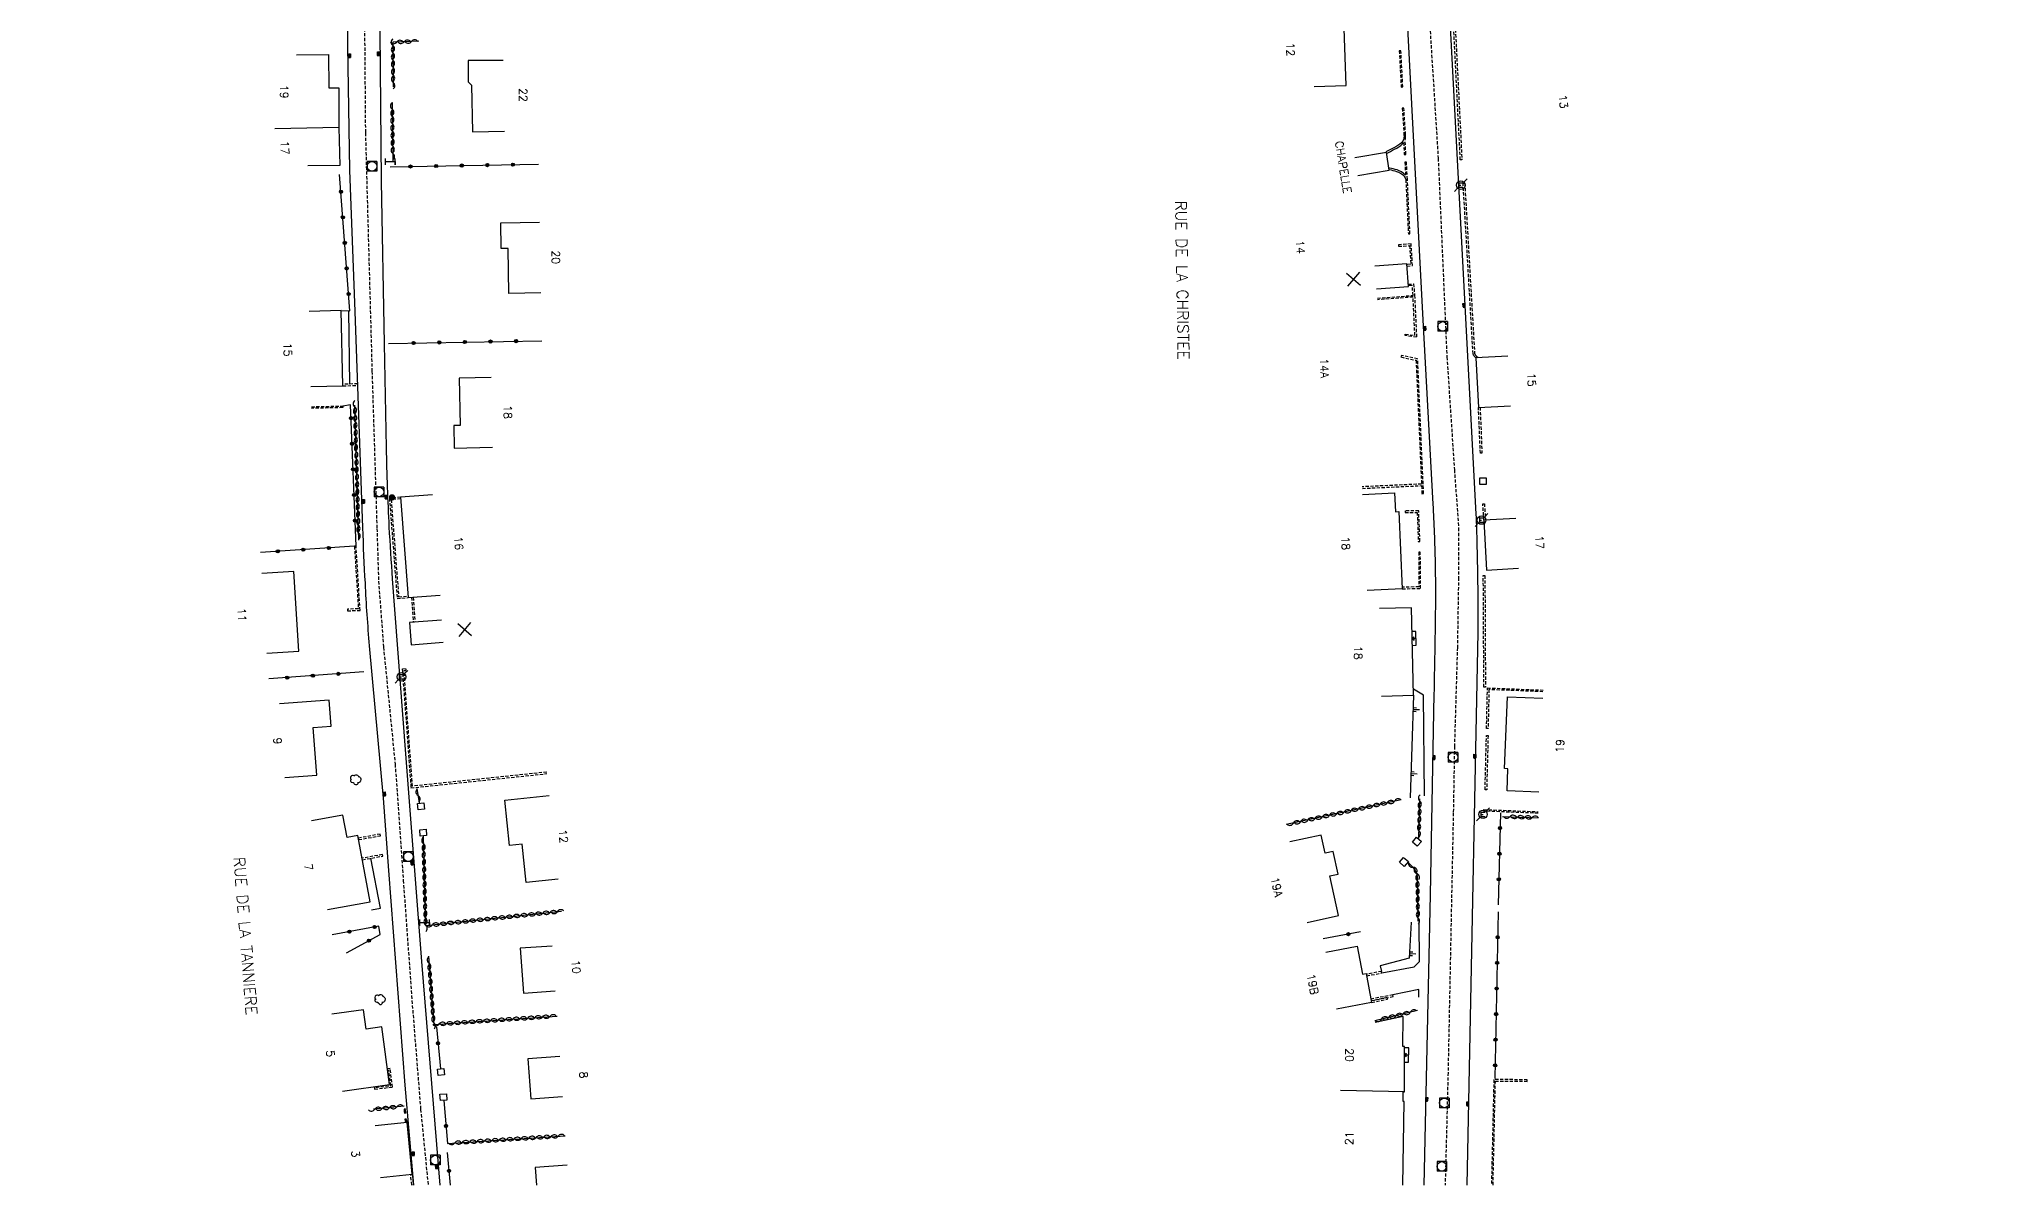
# Model space of a CAD drawing. Header units: millimetres. Extents: x 173000 to 174000, y 130000 to 131000.
# Drawn here: x 173422.3 to 173726.5, y 130000 to 130178.9 of the extents above; entities that cross this region are included whole.
import ezdxf
from ezdxf.enums import TextEntityAlignment as Align

# ---------------------------------------------------------------- set-up
doc = ezdxf.new("R2010")
doc.units = ezdxf.units.MM
doc.linetypes.add('DASHED', pattern=[0.75, 0.5, -0.25])
doc.layers.get('0').update_dxf_attribs({"linetype": 'CONTINUOUS'})
for name, color, linetype in [('W0001', 6, 'DASHED'), ('W0008', 7, 'CONTINUOUS'), ('W0100', 7, 'CONTINUOUS'), ('W0112', 1, 'DASHED'), ('W0211', 2, 'CONTINUOUS'), ('W0300', 7, 'CONTINUOUS'), ('W0310', 3, 'CONTINUOUS'), ('W0322', 7, 'CONTINUOUS'), ('W0334', 7, 'CONTINUOUS'), ('W0400', 7, 'CONTINUOUS'), ('W0420', 7, 'CONTINUOUS'), ('W0471', 7, 'CONTINUOUS'), ('W0984', 7, 'CONTINUOUS'), ('W0989', 7, 'CONTINUOUS'), ('W0991', 7, 'CONTINUOUS'), ('W1102', 7, 'CONTINUOUS'), ('W1473', 7, 'CONTINUOUS'), ('W1474', 7, 'CONTINUOUS')]:
    doc.layers.add(name, color=color, linetype=linetype)
doc.styles.get("Standard").update_dxf_attribs({"font": 'romans.shx', "width": 0.85})

# ---------------------------------------------------------------- blocks, each defined once
blk = doc.blocks.new('T400')
for p, q in [((-0.15, 0.3), (0.15, 0.3)), ((-0.15, -0.25), (-0.15, 0.3)), ((-0.15, 0.15), (0.15, 0.15)), ((-0.15, 0), (0.15, 0)), ((0.15, 0.3), (0.15, -0.25)), ((-0.15, -0.15), (0.15, -0.15)), ((-0.15, -0.25), (-0.15, -0.3)), ((-0.15, -0.3), (0.15, -0.3)), ((0.15, -0.3), (0.15, -0.25))]:
    blk.add_line(p, q)
blk = doc.blocks.new('T420')
for p, q in [((0.75, 0.75), (-0.75, 0.75)), ((-0.75, 0.75), (-0.75, -0.75)), ((0.75, 0.75), (0.75, -0.75)), ((0.75, -0.75), (-0.75, -0.75))]:
    blk.add_line(p, q)
blk.add_ellipse((0, 0), major_axis=(-0.53, 0.53), ratio=1, start_param=3.926991, end_param=10.210176)
blk = doc.blocks.new('T471')
for p, q in [((-0.333334, 0.333334), (-0.333334, -0.333334)), ((-0.333334, 0.333334), (0.333334, 0.333334)), ((-0.333334, 0), (0, 0)), ((0.500001, 0.500001), (1.000002, 1.000002)), ((-0.500001, -0.500001), (-1.000002, -1.000002)), ((-0.333334, -0.333334), (0.333334, -0.333334))]:
    blk.add_line(p, q)
blk.add_ellipse((0, 0), major_axis=(0.471405, 0.471405), ratio=1, start_param=5.4977871438, end_param=11.780972451)
blk = doc.blocks.new('T300')
for p, q in [((-0.8, 0.51), (-0.86, 0.34)), ((-0.86, 0.34), (-0.86, 0.17)), ((-0.86, 0.17), (-0.74, 0.06)), ((-0.69, 0.63), (-0.8, 0.51)), ((-0.8, -0.06), (-0.74, 0.06)), ((-0.74, 0.06), (-0.69, 0.11)), ((-0.57, 0.69), (-0.69, 0.63)), ((-0.46, 0.69), (-0.57, 0.69)), ((-0.29, 0.63), (-0.46, 0.69)), ((-0.29, 0.63), (-0.17, 0.74)), ((-0.23, 0.57), (-0.29, 0.63)), ((-0.17, 0.74), (-0.06, 0.8)), ((-0.06, 0.8), (0.06, 0.8)), ((0.06, 0.8), (0.23, 0.74)), ((0.23, 0.74), (0.34, 0.63)), ((0.34, 0.63), (0.4, 0.51)), ((0.46, 0.46), (0.34, 0.46)), ((0.4, 0.51), (0.4, 0.46)), ((0.57, 0.4), (0.46, 0.46)), ((0.57, 0.4), (0.69, 0.29)), ((0.69, 0.29), (0.74, 0.17)), ((0.74, 0.06), (0.69, -0.17)), ((0.74, 0.17), (0.74, 0.06)), ((-0.8, -0.17), (-0.8, -0.06)), ((-0.8, -0.23), (-0.8, -0.17)), ((-0.74, -0.34), (-0.8, -0.23)), ((-0.69, -0.4), (-0.74, -0.34)), ((-0.51, -0.46), (-0.69, -0.4)), ((-0.4, -0.46), (-0.51, -0.46)), ((-0.4, -0.46), (-0.34, -0.46)), ((-0.34, -0.46), (-0.34, -0.4)), ((-0.34, -0.51), (-0.34, -0.46)), ((-0.29, -0.63), (-0.34, -0.51)), ((-0.17, -0.74), (-0.29, -0.63)), ((-0.06, -0.8), (-0.17, -0.74)), ((0.06, -0.8), (-0.06, -0.8)), ((0.17, -0.74), (0.06, -0.8)), ((0.23, -0.69), (0.17, -0.74)), ((0.29, -0.46), (0.23, -0.46)), ((0.29, -0.63), (0.23, -0.69)), ((0.46, -0.4), (0.29, -0.46)), ((0.34, -0.51), (0.29, -0.63)), ((0.34, -0.51), (0.34, -0.46)), ((0.57, -0.34), (0.46, -0.4)), ((0.63, -0.29), (0.57, -0.34)), ((0.69, -0.17), (0.63, -0.29))]:
    blk.add_line(p, q)
blk = doc.blocks.new('t112o')
at = {"color": 0, "linetype": 'Continuous'}
for p, q in [((-0.5, 0.5), (0.5, 0.5)), ((-0.5, -0.5), (-0.5, 0.5)), ((0.5, 0.5), (0.5, -0.5)), ((0.5, -0.5), (-0.5, -0.5))]:
    blk.add_line(p, q, dxfattribs=at)
blk = doc.blocks.new('t310o')
at = {"color": 0, "linetype": 'Continuous'}
for centre, start, end in [((-0.5, 0.38), 216.8699, 323.1304), ((0.5, -0.37), 36.8699, 143.1303)]:
    blk.add_arc(centre, 0.625, start, end, dxfattribs=at)
blk = doc.blocks.new('t322o')
at = {"color": 0, "linetype": 'Continuous'}
for radius in [0.25, 0.15]:
    blk.add_circle((0, 0), radius, dxfattribs=at)
blk = doc.blocks.new('t991o')
at = {"color": 0, "linetype": 'Continuous'}
for p, q in [((-1, 1), (1, -1)), ((-1, -1), (1, 1))]:
    blk.add_line(p, q, dxfattribs=at)
blk = doc.blocks.new('T1474')
at = {"color": 0, "linetype": 'Continuous', "flags": 128}
for points in [[(-0.75, -0.5), (-0.75, 0.5)], [(-0.75, 0), (0.75, 0)], [(0.75, 0), (0.75, -0.5), (0.75, 0.5)]]:
    blk.add_lwpolyline(points, dxfattribs=at)
blk = doc.blocks.new('T1473')
at = {"color": 0, "linetype": 'Continuous', "const_width": 0.5, "flags": 128}
blk.add_lwpolyline([(-0.25, 0, 1), (0.25, 0, 1)], format="xyb", close=True, dxfattribs=at)
blk = doc.blocks.new('t211o')
at = {"color": 0, "linetype": 'Continuous'}
for p, q in [((-0.29, 0.5), (-0.29, 0)), ((0, 1), (0, 0)), ((0.29, 0.5), (0.29, 0))]:
    blk.add_line(p, q, dxfattribs=at)

msp = doc.modelspace()

# ---------------------------------------------------------------- linework, layer by layer
at = {"layer": 'W0001'}
for points in [[(173468.22, 130337.22), (173470.9, 130303.62), (173473.21, 130269), (173472.57, 130265.66), (173472.95, 130253.82), (173472.95, 130211.36), (173473.34, 130164.27), (173474.37, 130127.08), (173475.14, 130102.51), (173475.4, 130094.27), (173475.79, 130089), (173476.17, 130083.98), (173477.98, 130065.71), (173479.26, 130047.57), (173480.55, 130029.55), (173481.97, 130011.8), (173483.14, 130000)], [(173633.2, 130299.7), (173634.01, 130284.79), (173634.65, 130273.42), (173634.92, 130263.15), (173635.47, 130258.97), (173637.11, 130227.87), (173639.02, 130190.68), (173640.93, 130160.31), (173642.29, 130129.3), (173643.47, 130111.67), (173644.11, 130102.57), (173644.11, 130094.84), (173643.93, 130083.93), (173643.47, 130068.48), (173643.29, 130058.11), (173642.47, 130017.56), (173642.02, 130000)]]:
    msp.add_lwpolyline(points, dxfattribs=at)
at = {"layer": 'W0008', "flags": 128}
for points in [[(173733.14, 130265.76), (173694.71, 130271, 0.008), (173677.45, 130272.92, 0.0091), (173659.31, 130274.12, 0.0233), (173648.33, 130274.35, 0.0307), (173642.26, 130273.75, 0.0712), (173640.12, 130273.17, 0.1501), (173638.6, 130271.85, 0.1227), (173638.19, 130269.52), (173640.94, 130216.48), (173644.62, 130146.22), (173646.84, 130104.74, -0.0043), (173647.08, 130095.39, -0.0042), (173647.11, 130086.3), (173645.72, 130015.63), (173645.4, 130000)], [(173638.76, 130000), (173639.71, 130045.31), (173640.32, 130076.68, 0.0013), (173640.5, 130086.86, 0.0088), (173640.51, 130097.2, 0.0067), (173640.16, 130106.33), (173638.58, 130135.09), (173635.05, 130202.52), (173632.13, 130258.62, 0.0784), (173631.15, 130261.38, 0.1475), (173628.88, 130263.36, 0.0395), (173627.45, 130263.83), (173627.4, 130263.66, 0.0201), (173621.51, 130264.02, 0.0178), (173616.3, 130263.8, -0.0136), (173610.54, 130263.47, -0.0141), (173604.52, 130263.56)], [(173480.91, 130000), (173479.55, 130015.59), (173477, 130049.13), (173476.17, 130060.43), (173474, 130084.18, -0.0097), (173473.33, 130093.96, -0.0043), (173472.94, 130102.64), (173471.75, 130136.39), (173470.9, 130158.47), (173470.6, 130177.88), (173470.55, 130221.88), (173470.53, 130253.55, 0.1946), (173469.85, 130254.98, 0.1423), (173468.39, 130255.76, 0.1022), (173466.79, 130255.76), (173422.34, 130247.12)], [(173475.59, 130180.17), (173475.82, 130156.77), (173476.27, 130131.34), (173476.59, 130115.11, 0.0082), (173477.02, 130102.76, 0.0056), (173477.54, 130094.64), (173479.59, 130067.33), (173482.1, 130034.91), (173484.95, 130000)]]:
    msp.add_lwpolyline(points, format="xyb", dxfattribs=at)
at = {"layer": 'W0100', "flags": 128}
for points in [[(173621.57, 130171.52), (173626.56, 130171.7), (173626.14, 130183.52), (173621.14, 130183.35)], [(173494.84, 130175.61), (173489.37, 130175.6), (173489.37, 130172.27), (173489.92, 130171.72), (173490.08, 130164.45), (173495.07, 130164.55)], [(173628.37, 130157.62), (173633.3, 130158.45), (173632.84, 130161.24), (173627.91, 130160.41)], [(173631.32, 130139.94), (173636.31, 130140.32), (173636.04, 130143.86), (173631.05, 130143.47)], [(173464.84, 130124.67), (173469.84, 130124.79), (173469.55, 130136.53), (173464.55, 130136.41)], [(173651.82, 130129.43), (173646.83, 130129.17), (173647.23, 130121.43), (173652.23, 130121.69)], [(173483.83, 130107.77), (173478.84, 130107.39), (173480.04, 130091.72), (173485.02, 130092.1)], [(173653.07, 130104.06), (173648.08, 130103.79), (173648.5, 130096.03), (173653.49, 130096.3)], [(173457.96, 130083.04), (173462.95, 130083.37), (173462.14, 130095.78), (173457.15, 130095.46)], [(173632.09, 130076.35), (173637.09, 130076.48), (173636.75, 130090.14), (173631.75, 130090.01)], [(173485.22, 130088.19), (173480.23, 130087.81), (173480.5, 130084.37), (173485.48, 130084.75)], [(173460.75, 130063.61), (173465.74, 130063.98), (173465.19, 130071.45), (173467.98, 130071.66), (173467.68, 130075.72), (173459.9, 130075.16)], [(173467.44, 130043.03), (173474.07, 130044.23), (173472.18, 130054.57), (173470.48, 130054.26), (173469.84, 130057.75), (173464.92, 130056.85)], [(173620.49, 130041.01), (173625.37, 130042.07), (173624.02, 130048.26), (173625.3, 130048.54), (173624.52, 130052.1), (173623.27, 130051.82), (173622.65, 130054.62), (173617.77, 130053.57)], [(173502.52, 130037.32), (173497.54, 130036.97), (173498.02, 130029.96), (173503.01, 130030.31)], [(173635.64, 130013.05), (173635.44, 130013.05), (173635.48, 130014.56), (173635.68, 130014.56), (173635.67, 130021.64), (173635.42, 130021.64), (173635.47, 130026.33), (173631.11, 130025.38)], [(173635.67, 130019.16), (173636.32, 130019.16), (173636.33, 130021.44), (173635.67, 130021.44)], [(173635.42, 130000), (173635.64, 130013.05)], [(173475.69, 130001.18), (173480.67, 130001.69), (173479.84, 130009.75), (173474.87, 130009.24)], [(173504.85, 130003.08), (173499.86, 130002.72), (173500.06, 130000)]]:
    msp.add_lwpolyline(points, dxfattribs=at)
at = {"layer": 'W0100'}
for points in [[(173462.55, 130176.46), (173467.55, 130176.52), (173467.61, 130171.3), (173469.18, 130171.32), (173469.21, 130165.12), (173469.33, 130159.18), (173464.33, 130159.12)], [(173500.75, 130139.31), (173495.75, 130139.22), (173495.62, 130146.24), (173494.57, 130146.23), (173494.5, 130150.24), (173500.55, 130150.35)], [(173493.01, 130126.07), (173488.01, 130125.98), (173488.14, 130118.62), (173487.14, 130118.6), (173487.2, 130115.08), (173493.2, 130115.19)], [(173629.13, 130107.83), (173634.12, 130108.06), (173634.26, 130105.14), (173634.77, 130105.17), (173635.33, 130093.09), (173629.82, 130092.84)], [(173636.9, 130084.26), (173637.5, 130084.28), (173637.45, 130086.42), (173636.85, 130086.41)], [(173637.47, 130085.35), (173636.87, 130085.33), (173637.16, 130085.06), (173637.15, 130085.62), (173636.87, 130085.33)], [(173656.68, 130061.34), (173651.69, 130061.54), (173651.82, 130065.01), (173651.3, 130065.03), (173651.75, 130076.22), (173657.26, 130076)], [(173503.43, 130047.76), (173498.45, 130047.24), (173497.82, 130053.22), (173495.86, 130053.01), (173495.11, 130060.1), (173502.05, 130060.84)], [(173623.36, 130036.35), (173628.27, 130037.28), (173629.1, 130032.93), (173629.68, 130033.04), (173630.54, 130028.49), (173625.05, 130027.45)], [(173469.75, 130014.68), (173477.13, 130015.7), (173475.89, 130024.69), (173473.46, 130024.36), (173473.05, 130027.35), (173468.09, 130026.67)], [(173636.32, 130020.3), (173635.67, 130020.3), (173635.95, 130020.02), (173635.95, 130020.58), (173635.67, 130020.3)], [(173503.71, 130020.07), (173498.72, 130019.71), (173499.17, 130013.46), (173504.15, 130013.82)]]:
    msp.add_lwpolyline(points, dxfattribs=at)
at = {"layer": 'W0112'}
for p, q in [((173480.55, 130091.76), (173480.84, 130087.85)), ((173480.8, 130091.78), (173481.09, 130087.87))]:
    msp.add_line(p, q, dxfattribs=at)
for points in [[(173641.7, 130218.64), (173644.64, 130160.1), (173644.39, 130160.09), (173641.45, 130218.64)], [(173632.85, 130161.09), (173633.17, 130161.24), (173633.48, 130161.4), (173633.8, 130161.56), (173634.12, 130161.73), (173634.45, 130161.91), (173634.78, 130162.11), (173635.1, 130162.33), (173635.38, 130162.57), (173635.54, 130162.76), (173635.63, 130160.9), (173635.88, 130160.91), (173635.77, 130163.17), (173635.81, 130163.33), (173635.83, 130163.5), (173635.85, 130163.67), (173635.85, 130163.84), (173635.84, 130164.01), (173635.57, 130168.14), (173635.32, 130168.13), (173635.59, 130164), (173635.6, 130163.84), (173635.6, 130163.68), (173635.59, 130163.52), (173635.56, 130163.38), (173635.53, 130163.25), (173635.4, 130162.99), (173635.2, 130162.75), (173634.94, 130162.53), (173634.64, 130162.32), (173634.32, 130162.13), (173634, 130161.95), (173633.68, 130161.78), (173633.37, 130161.62), (173633.05, 130161.47), (173632.74, 130161.31)], [(173633.29, 130158.55), (173633.58, 130158.49), (173633.86, 130158.42), (173634.15, 130158.34), (173634.43, 130158.25), (173634.72, 130158.14), (173635.07, 130157.97), (173635.38, 130157.76), (173635.64, 130157.52), (173635.8, 130157.27), (173635.87, 130156.98), (173636.27, 130148.52), (173636.52, 130148.53), (173636.12, 130157.02), (173635.98, 130159.72), (173635.73, 130159.71), (173635.84, 130157.67), (173635.83, 130157.68), (173635.54, 130157.95), (173635.19, 130158.18), (173634.82, 130158.37), (173634.52, 130158.49), (173634.22, 130158.58), (173633.92, 130158.66), (173633.63, 130158.73), (173633.34, 130158.79)], [(173646.83, 130129.17), (173646.77, 130129.22), (173646.71, 130129.27), (173646.65, 130129.32), (173646.6, 130129.37), (173646.55, 130129.43), (173646.51, 130129.5), (173646.47, 130129.57), (173646.44, 130129.64), (173646.41, 130129.72), (173646.38, 130129.8), (173644.83, 130156.4), (173645.08, 130156.41), (173646.62, 130129.85), (173646.64, 130129.81), (173646.67, 130129.74), (173646.69, 130129.68), (173646.72, 130129.63), (173646.75, 130129.58), (173646.79, 130129.54), (173646.83, 130129.5), (173646.87, 130129.45), (173646.93, 130129.41), (173647.2, 130129.19)], [(173636.06, 130143.49), (173636.92, 130143.56), (173636.71, 130146.94), (173634.71, 130146.82), (173634.73, 130146.57), (173636.47, 130146.68), (173636.65, 130143.79), (173636.04, 130143.74)], [(173631.43, 130138.48), (173637, 130138.9), (173637, 130138.9), (173636.87, 130140.44), (173636.3, 130140.4)], [(173636.28, 130140.65), (173637.1, 130140.71), (173637.25, 130138.92), (173637.55, 130132.38), (173635.76, 130132.63), (173635.79, 130132.88), (173637.29, 130132.67), (173637.01, 130138.65), (173631.45, 130138.23)], [(173629.09, 130108.77), (173638.34, 130109.2), (173638.4, 130107.95), (173638.65, 130107.96), (173637.72, 130128.98), (173635.18, 130129.54), (173635.12, 130129.29), (173637.48, 130128.78), (173638.33, 130109.45), (173629.07, 130109.02)], [(173469.84, 130124.79), (173472.14, 130124.86), (173472.13, 130125.11), (173469.83, 130125.04)], [(173464.92, 130121.52), (173469.79, 130121.63), (173469.8, 130121.39), (173464.92, 130121.27)], [(173647.48, 130121.44), (173647.77, 130114.28), (173647.52, 130114.27), (173647.23, 130121.43)], [(173478.84, 130107.39), (173477.09, 130107.22), (173478.3, 130091.59), (173480.04, 130091.72)], [(173478.86, 130107.14), (173477.36, 130107), (173478.53, 130091.86), (173480.02, 130091.97)], [(173648.08, 130103.79), (173647.91, 130106.35), (173648.16, 130106.37), (173648.33, 130103.8)], [(173635.33, 130093.09), (173638.17, 130093.16), (173638.14, 130098.81), (173637.89, 130098.81), (173637.92, 130093.41), (173635.32, 130093.34)], [(173501.66, 130064.49), (173480.69, 130062.28), (173479.37, 130080.32), (173479.71, 130080.32), (173479.71, 130080.57), (173479.1, 130080.58), (173480.46, 130062), (173501.69, 130064.24)], [(173657.3, 130077.03), (173648.87, 130077.36), (173648.73, 130071.26), (173648.48, 130071.26), (173648.63, 130077.62), (173657.31, 130077.28)], [(173656.55, 130058.04), (173648.08, 130058.38), (173648.09, 130058.63), (173656.56, 130058.29)], [(173472.3, 130053.93), (173475.72, 130054.55), (173475.67, 130054.8), (173472.26, 130054.17)], [(173472.87, 130050.78), (173476.05, 130051.36), (173476, 130051.61), (173472.83, 130051.03)], [(173629.75, 130032.66), (173632.14, 130033.11), (173632.09, 130033.36), (173629.7, 130032.91)], [(173630.48, 130028.79), (173633.9, 130029.44), (173633.85, 130029.69), (173630.44, 130029.04)], [(173630.54, 130028.49), (173633.02, 130029.02), (173632.97, 130029.26), (173630.49, 130028.74)], [(173474.73, 130015.37), (173474.78, 130014.98), (173477.59, 130015.3), (173477.2, 130018.19), (173476.8, 130018.13)], [(173474.97, 130015.4), (173475, 130015.25), (173477.31, 130015.52), (173476.99, 130017.9), (173476.83, 130017.88)], [(173649.5, 130000), (173649.87, 130016.22), (173654.84, 130016.19), (173654.84, 130016.44), (173649.63, 130016.47), (173649.25, 130000)], [(173479.84, 130009.75), (173479.76, 130010.3), (173479.51, 130010.26), (173479.6, 130009.73)], [(173480.57, 130000), (173480.42, 130001.66)], [(173480.67, 130001.69), (173480.81, 130000)]]:
    msp.add_lwpolyline(points, dxfattribs=at)
for points in [[(173635.4, 130171.45), (173635.11, 130177.12), (173634.86, 130177.1), (173635.15, 130171.44)], [(173635.77, 130105), (173637.65, 130105.03), (173637.83, 130100.48), (173638.08, 130100.49), (173637.89, 130105.28), (173635.77, 130105.25)], [(173471.63, 130099.73), (173472.24, 130089.97), (173470.53, 130089.91), (173470.54, 130089.66), (173472.51, 130089.72), (173471.88, 130099.75)], [(173648.07, 130077.76), (173647.98, 130095.15), (173648.23, 130095.15), (173648.32, 130077.76)], [(173648.26, 130061.72), (173648.47, 130070.18), (173648.72, 130070.18), (173648.51, 130061.71)], [(173479.37, 130011.86), (173479.42, 130011.27), (173479.67, 130011.29), (173479.62, 130011.88)]]:
    msp.add_lwpolyline(points, close=True, dxfattribs=at)
at = {"layer": 'W0211'}
for points in [[(173637.09, 130076.48), (173636.53, 130060.46)], [(173636.7, 130041.03), (173636.41, 130035.42), (173631.89, 130034.24), (173632.09, 130033.36)]]:
    msp.add_lwpolyline(points, dxfattribs=at)
at = {"layer": 'W0211', "flags": 128}
for points in [[(173638.79, 130060.78), (173638.62, 130076.47), (173637.07, 130077.4)], [(173632.14, 130033.11), (173637.19, 130034.06), (173637.99, 130034.89), (173637.98, 130041.1)]]:
    msp.add_lwpolyline(points, dxfattribs=at)
at = {"layer": 'W0310'}
for p, q in [((173635.14, 130060.16), (173617.18, 130056.27)), ((173650.99, 130057.56), (173656.53, 130057.34)), ((173479.4, 130012.32), (173474.61, 130011.83)), ((173486.17, 130006.51), (173504.55, 130007.7))]:
    msp.add_line(p, q, dxfattribs=at)
at = {"layer": 'W0310', "flags": 128}
for points in [[(173481.7, 130178.58), (173477.61, 130178.47), (173477.68, 130171.49)], [(173477.51, 130169.01), (173477.64, 130159.91)], [(173472.31, 130100.7), (173471.69, 130121.77)], [(173481.39, 130061.9), (173481.74, 130059.68)], [(173637.9, 130054.16), (173638.09, 130060.32)], [(173483.19, 130035.76), (173484.02, 130025.08), (173503.28, 130026.38)], [(173637.7, 130027.24), (173631.04, 130025.66)]]:
    msp.add_lwpolyline(points, dxfattribs=at)
at = {"layer": 'W0310'}
msp.add_lwpolyline([(173482.38, 130054.45), (173482.74, 130040.51), (173503.96, 130042.74)], dxfattribs=at)
at = {"layer": 'W0310', "flags": 128}
msp.add_lwpolyline([(173637.79, 130041.22), (173637.69, 130048.23, 0.1733), (173637.01, 130049.56, 0.0198), (173636.17, 130050.44)], format="xyb", dxfattribs=at)
at = {"layer": 'W0322'}
for p, q in [((173477.23, 130158.98), (173500.39, 130159.4)), ((173476.93, 130131.41), (173500.88, 130131.84)), ((173471.63, 130099.73), (173456.94, 130098.78)), ((173473.1, 130080.11), (173458.23, 130079.02)), ((173628.79, 130039.53), (173622.97, 130038.42))]:
    msp.add_line(p, q, dxfattribs=at)
for points in [[(173469.55, 130136.53), (173470.92, 130136.5), (173469.31, 130157.8)], [(173470.39, 130036.24), (173475.65, 130039.12), (173475.46, 130040.42), (173468.16, 130039.08)]]:
    msp.add_lwpolyline(points, dxfattribs=at)
at = {"layer": 'W0322', "flags": 128}
for points in [[(173471.88, 130099.75), (173471.03, 130121.84), (173469.79, 130121.63)], [(173650.66, 130058.12), (173650.3, 130043.74)], [(173650.31, 130042.68), (173649.78, 130016.62)], [(173484.44, 130024.71), (173485.08, 130018.16)], [(173485.57, 130013.22), (173486.17, 130006.51)], [(173486.13, 130005.07), (173486.6, 130000)]]:
    msp.add_lwpolyline(points, dxfattribs=at)
at = {"layer": 'W0334', "flags": 128}
for points in [[(173470.93, 130125.07), (173470.73, 130136.51)], [(173474.3, 130042.96), (173475.68, 130043.22), (173474.19, 130051.02)], [(173637.93, 130029.35), (173637.89, 130030.52), (173633.85, 130029.69)]]:
    msp.add_lwpolyline(points, dxfattribs=at)
at = {"layer": 'W1102'}
for p, q in [((173469.21, 130165.12), (173459.21, 130164.91)), ((173635.68, 130014.56), (173625.68, 130014.75))]:
    msp.add_line(p, q, dxfattribs=at)

# ---------------------------------------------------------------- block references
at = {"layer": 'W0112'}
msp.add_blockref('t112o', (173647.94, 130109.9), dxfattribs=at)
for p, rotation in [((173482.03, 130059.13), 274.7919008982846), ((173482.37, 130055.03), 94.79190089828452), ((173637.61, 130053.61), 229.0109181558136), ((173635.58, 130050.46), 229.313871904688), ((173485.13, 130017.66), 275.949229474913), ((173485.54, 130013.72), 95.58158107544057)]:
    msp.add_blockref('t112o', p, dxfattribs=dict(at, rotation=rotation))
at = {"layer": 'W0211'}
for p, rotation in [((173637.01, 130074.21), 267.9849414854568), ((173636.66, 130064.21), 267.9849414854568), ((173636.44, 130036.08), 266.9771834591295)]:
    msp.add_blockref('t211o', p, dxfattribs=dict(at, rotation=rotation))
at = {"layer": 'W0300'}
for p in [(173471.88, 130063.27), (173475.69, 130028.96)]:
    msp.add_blockref('T300', p, dxfattribs=at)
at = {"layer": 'W0310'}
for p, rotation in [((173478.24, 130178.48), 181.6637888376961), ((173477.62, 130177.94), 270.5720264747483), ((173479.4, 130178.52), 181.6637888376961), ((173480.55, 130178.55), 181.6637888376961), ((173477.63, 130176.79), 270.5720264747483), ((173477.64, 130175.63), 270.5720264747483), ((173477.65, 130174.48), 270.5720264747483), ((173477.66, 130173.32), 270.5720264747483), ((173477.67, 130172.17), 270.5720264747483), ((173477.52, 130168), 270.8315112781279), ((173477.54, 130166.84), 270.8315112781279), ((173477.56, 130165.69), 270.8315112781279), ((173477.57, 130164.53), 270.8315112781279), ((173477.59, 130163.38), 270.8315112781279), ((173477.61, 130162.22), 270.8315112781279), ((173477.62, 130161.07), 270.8315112781279), ((173471.7, 130121.48), 91.67598198821713), ((173471.73, 130120.33), 91.67598198821713), ((173471.77, 130119.17), 91.67598198821713), ((173471.8, 130118.02), 91.67598198821713), ((173471.83, 130116.86), 91.67598198821713), ((173471.87, 130115.71), 91.67598198821713), ((173471.9, 130114.55), 91.67598198821713), ((173471.94, 130113.4), 91.67598198821713), ((173471.97, 130112.25), 91.67598198821713), ((173472, 130111.09), 91.67598198821713), ((173472.04, 130109.94), 91.67598198821713), ((173472.07, 130108.78), 91.67598198821713), ((173472.1, 130107.63), 91.67598198821713), ((173472.14, 130106.47), 91.67598198821713), ((173472.17, 130105.32), 91.67598198821713), ((173472.21, 130104.16), 91.67598198821713), ((173472.24, 130103.01), 91.67598198821713), ((173472.27, 130101.85), 91.67598198821713), ((173481.56, 130060.82), 278.828230380115), ((173631.85, 130059.45), 192.2288277345974), ((173632.98, 130059.7), 192.2288277345974), ((173634.11, 130059.94), 192.2288277345974), ((173638.04, 130058.78), 88.17670952409838), ((173638.08, 130059.94), 88.17670952409838), ((173618.31, 130056.52), 192.2288277345974), ((173619.44, 130056.76), 192.2288277345974), ((173620.57, 130057), 192.2288277345974), ((173621.69, 130057.25), 192.2288277345974), ((173622.82, 130057.49), 192.2288277345974), ((173623.95, 130057.74), 192.2288277345974), ((173625.08, 130057.98), 192.2288277345974), ((173626.21, 130058.23), 192.2288277345974), ((173627.34, 130058.47), 192.2288277345974), ((173628.47, 130058.72), 192.2288277345974), ((173629.6, 130058.96), 192.2288277345974), ((173630.73, 130059.21), 192.2288277345974), ((173637.97, 130056.47), 88.17670952409838), ((173638.01, 130057.63), 88.17670952409838), ((173652.15, 130057.51), 357.7391615424918), ((173653.3, 130057.46), 357.7391615424918), ((173654.45, 130057.42), 357.7391615424918), ((173655.61, 130057.37), 357.7391615424918), ((173482.41, 130053.29), 271.5022796085806), ((173637.93, 130055.32), 88.17670952409838), ((173482.44, 130052.14), 271.5022796085806), ((173482.47, 130050.98), 271.5022796085806), ((173482.5, 130049.83), 271.5022796085806), ((173482.53, 130048.67), 271.5022796085806), ((173482.56, 130047.52), 271.5022796085806), ((173636.97, 130049.61), 131.9394326377885), ((173637.59, 130048.65), 108.2845579622432), ((173637.7, 130047.51), 90.85418253244707), ((173482.59, 130046.37), 271.5022796085806), ((173482.62, 130045.21), 271.5022796085806), ((173482.65, 130044.06), 271.5022796085806), ((173637.71, 130046.35), 90.85418253244707), ((173637.73, 130045.2), 90.85418253244707), ((173637.75, 130044.04), 90.85418253244707), ((173482.68, 130042.9), 271.5022796085806), ((173482.71, 130041.75), 271.5022796085806), ((173482.74, 130040.59), 271.5022796085806), ((173489.55, 130041.22), 6.018943235476731), ((173490.7, 130041.35), 6.018943235476731), ((173491.85, 130041.47), 6.018943235476731), ((173492.99, 130041.59), 6.018943235476731), ((173494.14, 130041.71), 6.018943235476731), ((173495.29, 130041.83), 6.018943235476731), ((173496.44, 130041.95), 6.018943235476731), ((173497.59, 130042.07), 6.018943235476731), ((173498.74, 130042.19), 6.018943235476731), ((173499.89, 130042.31), 6.018943235476731), ((173501.04, 130042.44), 6.018943235476731), ((173502.18, 130042.56), 6.018943235476731), ((173503.33, 130042.68), 6.018943235476731), ((173637.77, 130042.89), 90.85418253244707), ((173637.78, 130041.73), 90.85418253244707), ((173483.81, 130040.62), 6.018943235476731), ((173484.95, 130040.74), 6.018943235476731), ((173486.1, 130040.86), 6.018943235476731), ((173487.25, 130040.98), 6.018943235476731), ((173488.4, 130041.1), 6.018943235476731), ((173483.28, 130034.61), 274.4590175434853), ((173483.37, 130033.46), 274.4590175434853), ((173483.46, 130032.3), 274.4590175434853), ((173483.55, 130031.15), 274.4590175434853), ((173483.64, 130030), 274.4590175434853), ((173483.73, 130028.85), 274.4590175434853), ((173483.82, 130027.7), 274.4590175434853), ((173483.9, 130026.55), 274.4590175434853), ((173483.99, 130025.39), 274.4590175434853), ((173497.53, 130026), 3.876264409919152), ((173498.69, 130026.07), 3.876264409919152), ((173499.84, 130026.15), 3.876264409919152), ((173500.99, 130026.23), 3.876264409919152), ((173502.14, 130026.31), 3.876264409919152), ((173632.08, 130025.91), 193.3457776287856), ((173633.21, 130026.18), 193.3457776287856), ((173634.33, 130026.44), 193.3457776287856), ((173635.45, 130026.71), 193.3457776287856), ((173636.58, 130026.98), 193.3457776287856), ((173484.86, 130025.14), 3.876264409919152), ((173486.01, 130025.21), 3.876264409919152), ((173487.16, 130025.29), 3.876264409919152), ((173488.31, 130025.37), 3.876264409919152), ((173489.47, 130025.45), 3.876264409919152), ((173490.62, 130025.53), 3.876264409919152), ((173491.77, 130025.61), 3.876264409919152), ((173492.92, 130025.68), 3.876264409919152), ((173494.08, 130025.76), 3.876264409919152), ((173495.23, 130025.84), 3.876264409919152), ((173496.38, 130025.92), 3.876264409919152), ((173474.81, 130011.86), 185.8152229402545), ((173475.96, 130011.97), 185.8152229402545), ((173477.11, 130012.09), 185.8152229402545), ((173478.26, 130012.21), 185.8152229402545), ((173487.32, 130006.59), 3.690003758804342), ((173488.48, 130006.66), 3.690003758804342), ((173489.63, 130006.74), 3.690003758804342), ((173490.78, 130006.81), 3.690003758804342), ((173491.94, 130006.88), 3.690003758804342), ((173493.09, 130006.96), 3.690003758804342), ((173494.24, 130007.03), 3.690003758804342), ((173495.39, 130007.11), 3.690003758804342), ((173496.55, 130007.18), 3.690003758804342), ((173497.7, 130007.26), 3.690003758804342), ((173498.85, 130007.33), 3.690003758804342), ((173500, 130007.4), 3.690003758804342), ((173501.16, 130007.48), 3.690003758804342), ((173502.31, 130007.55), 3.690003758804342), ((173503.46, 130007.63), 3.690003758804342)]:
    msp.add_blockref('t310o', p, dxfattribs=dict(at, rotation=rotation))
at = {"layer": 'W0322'}
for p, rotation in [((173480.39, 130159.04), 1.019385201990668), ((173484.39, 130159.11), 1.019385201990668), ((173488.39, 130159.18), 1.019385201990668), ((173492.39, 130159.25), 1.019385201990668), ((173496.39, 130159.32), 1.019385201990668), ((173469.52, 130155.09), 94.31030998057139), ((173469.82, 130151.1), 94.31030998057139), ((173470.12, 130147.11), 94.31030998057139), ((173470.42, 130143.12), 94.31030998057139), ((173470.72, 130139.13), 94.31030998057139), ((173480.88, 130131.48), 1.019385202015799), ((173484.88, 130131.56), 1.019385202015799), ((173488.88, 130131.63), 1.019385202015799), ((173492.88, 130131.7), 1.019385202015799), ((173496.88, 130131.77), 1.019385202015799), ((173471.11, 130119.74), 92.20035728438401), ((173471.26, 130115.74), 92.20035728438401), ((173471.42, 130111.74), 92.20035728438401), ((173471.57, 130107.74), 92.20035728438401), ((173471.72, 130103.75), 92.20035728438401), ((173463.64, 130099.21), 183.7362142800133), ((173467.64, 130099.47), 183.7362142800133), ((173459.65, 130098.95), 183.7362142800133), ((173461.13, 130079.23), 184.179823206443), ((173465.12, 130079.53), 184.179823206443), ((173469.11, 130079.82), 184.179823206443), ((173650.6, 130055.73), 268.5665597789319), ((173650.5, 130051.73), 268.5665597789319), ((173650.4, 130047.74), 268.5665597789319), ((173470.84, 130039.57), 190.3410498922155), ((173473.9, 130038.16), 28.68822706752886), ((173474.78, 130040.29), 190.3410498922155), ((173626.9, 130039.17), 190.7504282737495), ((173650.23, 130038.69), 268.8167226682839), ((173650.15, 130034.69), 268.8167226682839), ((173650.07, 130030.69), 268.8167226682839), ((173649.98, 130026.69), 268.8167226682839), ((173484.69, 130022.14), 275.5369708454771), ((173649.9, 130022.69), 268.8167226682839), ((173649.82, 130018.69), 268.8167226682839), ((173485.93, 130009.23), 275.1136809760972), ((173486.39, 130002.22), 275.2126764270615)]:
    msp.add_blockref('t322o', p, dxfattribs=dict(at, rotation=rotation))
at = {"layer": 'W0400'}
for p, rotation in [((173470.88, 130176.33), 359.7809684792909), ((173475.39, 130176.64), 0.2375230821725705), ((173644.95, 130137.37), 3.944932235446696), ((173638.82, 130133.79), 4.467933158133807), ((173473.03, 130106.74), 0.9401248858663714), ((173476.59, 130107.43), 2.01297474829903), ((173640.27, 130066.75), 357.9867386087312), ((173646.65, 130066.95), 359.2293856641493), ((173476.32, 130061.08), 5.654701439863343), ((173480.63, 130050.29), 5.354264256513614), ((173639.14, 130013.38), 359.3622837174518), ((173645.54, 130012.67), 0.1071487291940621), ((173480.81, 130004.88), 5.20960919447318), ((173484.47, 130002.86), 6.136794900844418)]:
    msp.add_blockref('T400', p, dxfattribs=dict(at, rotation=rotation))
at = {"layer": 'W0420'}
for p in [(173474.38, 130159.06), (173641.64, 130134.06), (173475.48, 130108.23), (173643.24, 130066.8), (173480.05, 130051.27), (173641.9, 130012.83), (173484.26, 130003.89), (173641.5, 130002.9)]:
    msp.add_blockref('T420', p, dxfattribs=at)
at = {"layer": 'W0471'}
for p in [(173644.47, 130156.13), (173647.7, 130103.83), (173478.97, 130079.36), (173647.94, 130057.88)]:
    msp.add_blockref('T471', p, dxfattribs=at)
at = {"layer": 'W0991'}
for p, rotation in [((173627.7, 130141.44), 274.3705609059317), ((173488.84, 130086.74), 274.4063524394435)]:
    msp.add_blockref('t991o', p, dxfattribs=dict(at, rotation=rotation))
at = {"layer": 'W1473'}
msp.add_blockref('T1473', (173477.5, 130107.37), dxfattribs=at)
at = {"layer": 'W1474'}
for p in [(173477.23, 130159.79), (173482.6, 130040.97)]:
    msp.add_blockref('T1474', p, dxfattribs=at)

# ---------------------------------------------------------------- texts
at = {"layer": 'W0984'}
msp.add_text('CHAPELLE', height=1.25, rotation=279.4786, dxfattribs=at).set_placement((173626.1, 130158.94), align=Align.MIDDLE)
at = {"layer": 'W0989'}
for s, rotation, p in [('RUE DE LA CHRISTEE', 270.9795, (173600.95, 130141.3)), ('RUE DE LA TANNIERE', 274.5566, (173454.61, 130038.89))]:
    msp.add_text(s, height=1.75, rotation=rotation, dxfattribs=at).set_placement(p, align=Align.MIDDLE)
at = {"layer": 'W0991'}
for s, rotation, p in [('12', 272.0411, (173617.86, 130177.31)), ('19', 270.6028, (173460.65, 130170.71)), ('22', 271.1983, (173497.98, 130170.2)), ('13', 276.715, (173660.49, 130169.16)), ('17', 271.1803, (173460.77, 130161.97)), ('20', 271.0194, (173503.09, 130144.87)), ('14', 274.5711, (173619.41, 130146.46)), ('15', 271.4009, (173461.2, 130130.45)), ('14A', 272.8426, (173623.16, 130127.55)), ('15', 273.004, (173655.52, 130125.74)), ('18', 271.0355, (173495.6, 130120.68)), ('16', 274.3699, (173487.92, 130100.2)), ('18', 272.6563, (173626.49, 130100.2)), ('17', 273.1186, (173656.78, 130100.37)), ('11', 273.7344, (173454.07, 130089.02)), ('18', 271.4236, (173628.43, 130083.1)), ('9', 274.1798, (173459.63, 130069.33)), ('19', 87.7392, (173659.95, 130068.55)), ('12', 276.0189, (173504.26, 130054.46)), ('7', 280.341, (173464.45, 130049.62)), ('19A', 282.2288, (173615.71, 130046.55)), ('10', 273.9717, (173506.26, 130034.06)), ('19B', 280.7504, (173621.34, 130031.36)), ('5', 277.8769, (173467.88, 130020.53)), ('20', 271.0511, (173627.08, 130020.29)), ('8', 274.1104, (173507.42, 130017.19)), ('3', 275.8152, (173471.8, 130004.86)), ('21', 88.9564, (173627.05, 130007.3))]:
    msp.add_text(s, height=1.25, rotation=rotation, dxfattribs=at).set_placement(p, align=Align.MIDDLE)

doc.saveas('drawing.dxf')
